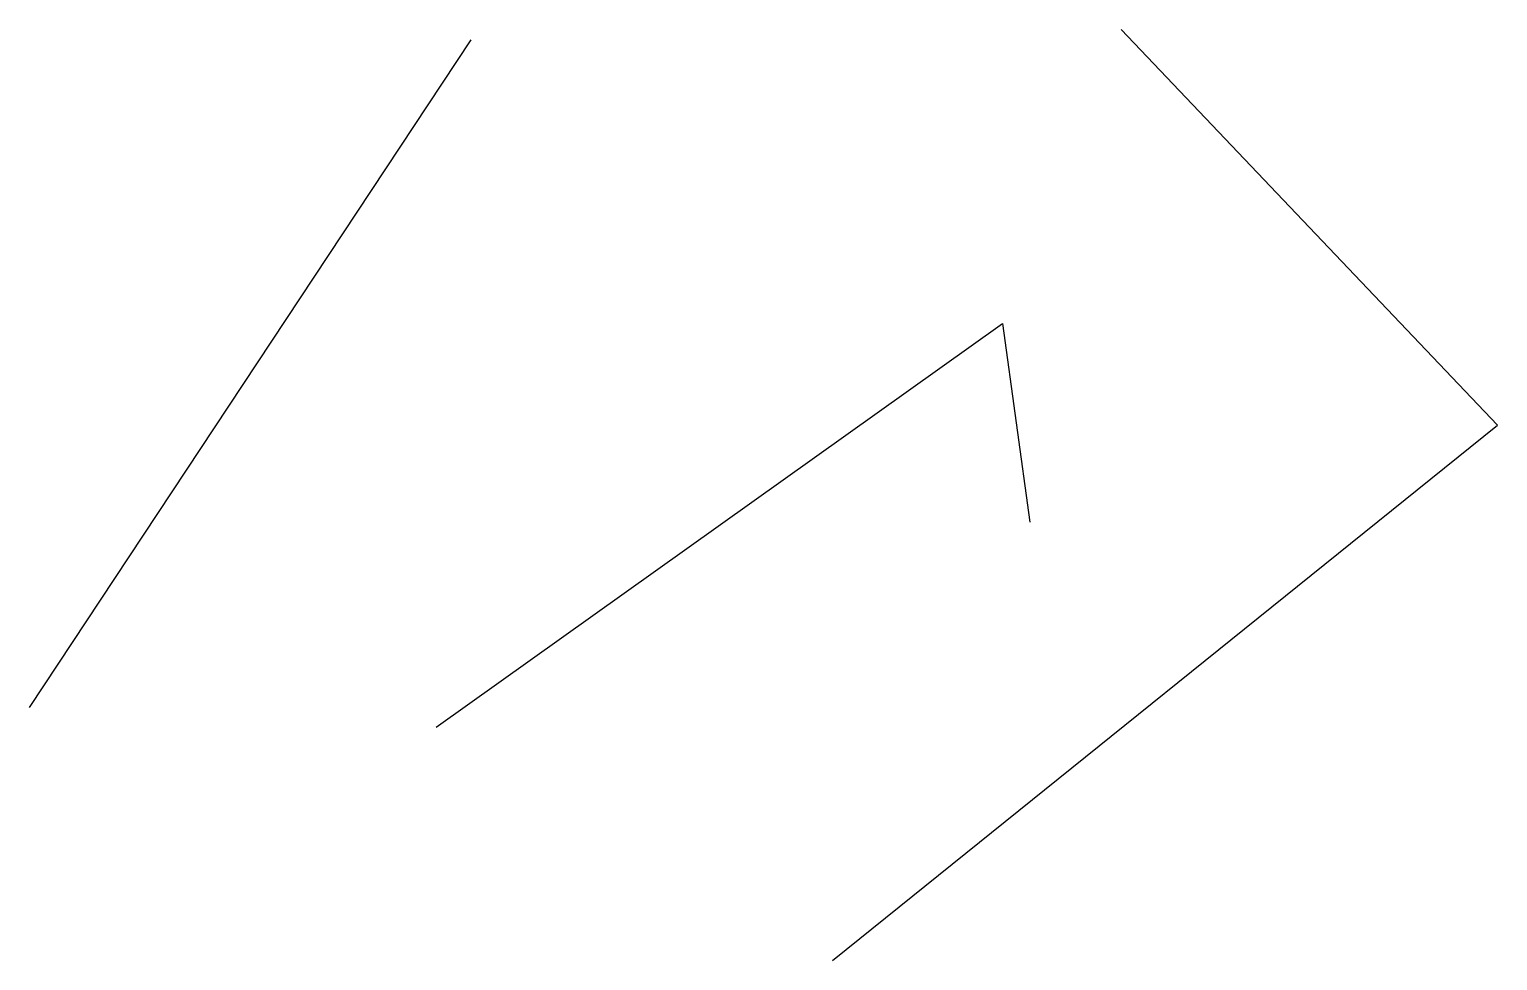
# Model space of a CAD drawing. Header units: metres. Extents: x 101 to 524, y 19 to 287.
import ezdxf

# ---------------------------------------------------------------- set-up
doc = ezdxf.new("R2010")
doc.units = ezdxf.units.M
doc.header["$LTSCALE"] = 0.001

msp = doc.modelspace()

# ---------------------------------------------------------------- linework, layer by layer
at = {"flags": 128}
for points in [[(101.21, 91.92), (228.39, 284.15)], [(332.42, 18.96), (523.85, 173.18), (415.46, 287.21)], [(218.34, 86.24), (381.37, 202.46), (389.23, 145.22)]]:
    msp.add_lwpolyline(points, dxfattribs=at)

doc.saveas('drawing.dxf')
